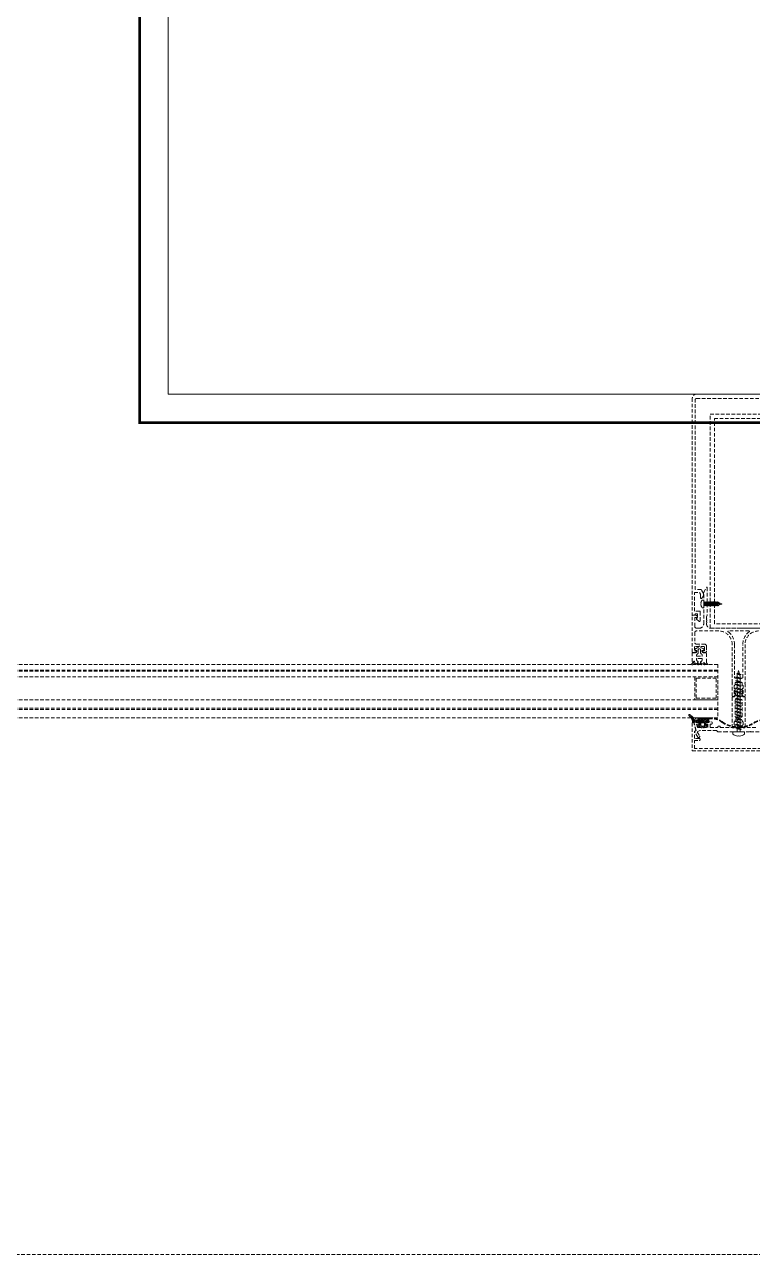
# Model space of a CAD drawing. Extents: x -1457 to 23780, y -2071 to 4205.
# Drawn here: x 7817.4 to 7868.5, y 284.7 to 370.9 of the extents above; entities that cross this region are included whole.
import ezdxf

# ---------------------------------------------------------------- set-up
doc = ezdxf.new("R2010")
doc.units = 0
doc.header["$MEASUREMENT"] = 0
doc.linetypes.add('HIDDEN', pattern=[0.375, 0.25, -0.125])
doc.layers.get('0').update_dxf_attribs({"color": 9, "lineweight": 9})
doc.layers.add('M-TEFRIS2-015', color=129, linetype='Continuous', lineweight=9)

# ---------------------------------------------------------------- blocks, each defined once
blk = doc.blocks.new('p-kolon_80x80')
blk.add_lwpolyline([(-40, -40), (40, -40), (40, 40), (-40, 40)], close=True)
blk = doc.blocks.new('vid u')
at = {"lineweight": 5, "ltscale": 0.5}
for p, q in [((-18171.11, 6484.16), (-18170.11, 6484.53)), ((-18167.91, 6482.87), (-18171.11, 6484.16)), ((-18166.91, 6483.23), (-18171.11, 6484.16)), ((-18171.11, 6481.61), (-18170.11, 6481.97)), ((-18170.57, 6486.66), (-18169.57, 6487.03)), ((-18167.16, 6486.01), (-18170.57, 6486.66)), ((-18168.16, 6485.65), (-18170.57, 6486.66)), ((-18170.11, 6484.53), (-18170.11, 6485.84)), ((-18170.11, 6484.53), (-18166.91, 6483.23)), ((-18170.11, 6484.53), (-18166.91, 6483.23)), ((-18170.11, 6481.97), (-18170.11, 6483.76)), ((-18170.11, 6481.97), (-18166.91, 6480.68)), ((-18170.11, 6481.97), (-18166.91, 6480.68)), ((-18169.89, 6486.38), (-18170.1, 6485.93)), ((-18169.01, 6488.98), (-18169.59, 6487.02)), ((-18169.57, 6487.03), (-18167.16, 6486.01)), ((-18169.01, 6488.98), (-18168.46, 6486.56)), ((-18167.16, 6486.01), (-18168.16, 6485.65)), ((-18168.16, 6485.65), (-18167.93, 6484.98)), ((-18167.91, 6483.64), (-18167.91, 6484.91)), ((-18166.91, 6483.23), (-18167.91, 6482.87)), ((-18167.91, 6481.08), (-18167.91, 6482.87)), ((-18167.91, 6480.31), (-18171.11, 6481.61)), ((-18166.91, 6480.68), (-18171.11, 6481.61)), ((-18171.11, 6479.06), (-18170.11, 6479.42)), ((-18167.91, 6477.76), (-18171.11, 6479.06)), ((-18166.91, 6478.12), (-18171.11, 6479.06)), ((-18171.11, 6476.5), (-18170.11, 6476.87)), ((-18167.91, 6475.2), (-18171.11, 6476.5)), ((-18166.91, 6475.57), (-18171.11, 6476.5)), ((-18171.11, 6473.95), (-18170.11, 6474.31)), ((-18167.91, 6472.65), (-18171.11, 6473.95)), ((-18166.91, 6473.01), (-18171.11, 6473.95)), ((-18170.11, 6479.42), (-18170.11, 6481.2)), ((-18170.11, 6479.42), (-18166.91, 6478.12)), ((-18170.11, 6479.42), (-18166.91, 6478.12)), ((-18170.11, 6476.87), (-18170.11, 6478.65)), ((-18170.11, 6476.87), (-18166.91, 6475.57)), ((-18170.11, 6476.87), (-18166.91, 6475.57)), ((-18170.11, 6474.31), (-18170.11, 6476.1)), ((-18170.11, 6474.31), (-18166.91, 6473.01)), ((-18170.11, 6474.31), (-18166.91, 6473.01)), ((-18170.11, 6471.86), (-18170.11, 6473.54)), ((-18166.91, 6480.68), (-18167.91, 6480.31)), ((-18167.91, 6478.53), (-18167.91, 6480.31)), ((-18166.91, 6478.12), (-18167.91, 6477.76)), ((-18167.91, 6475.97), (-18167.91, 6477.76)), ((-18166.91, 6475.57), (-18167.91, 6475.2)), ((-18167.91, 6473.42), (-18167.91, 6475.2)), ((-18171.11, 6471.49), (-18170.11, 6471.86)), ((-18167.91, 6470.2), (-18171.11, 6471.49)), ((-18166.91, 6470.56), (-18171.11, 6471.49)), ((-18171.11, 6469.24), (-18170.11, 6469.6)), ((-18167.91, 6467.94), (-18171.11, 6469.24)), ((-18166.91, 6468.31), (-18171.11, 6469.24)), ((-18171.11, 6466.99), (-18170.11, 6467.35)), ((-18167.91, 6465.69), (-18171.11, 6466.99)), ((-18166.91, 6466.05), (-18171.11, 6466.99)), ((-18171.11, 6464.73), (-18170.11, 6465.1)), ((-18167.91, 6463.43), (-18171.11, 6464.73)), ((-18166.91, 6463.8), (-18171.11, 6464.73)), ((-18170.11, 6471.86), (-18166.91, 6470.56)), ((-18170.11, 6471.86), (-18166.91, 6470.56)), ((-18170.11, 6469.6), (-18170.11, 6471.14)), ((-18170.11, 6469.6), (-18166.91, 6468.31)), ((-18170.11, 6469.6), (-18166.91, 6468.31)), ((-18170.11, 6467.35), (-18170.11, 6468.89)), ((-18170.11, 6467.35), (-18166.91, 6466.05)), ((-18170.11, 6467.35), (-18166.91, 6466.05)), ((-18170.11, 6465.1), (-18170.11, 6466.63)), ((-18170.11, 6465.1), (-18166.91, 6463.8)), ((-18170.11, 6465.1), (-18166.91, 6463.8)), ((-18166.91, 6473.01), (-18167.91, 6472.65)), ((-18167.91, 6470.97), (-18167.91, 6472.65)), ((-18166.91, 6470.56), (-18167.91, 6470.2)), ((-18167.91, 6468.71), (-18167.91, 6470.2)), ((-18166.91, 6468.31), (-18167.91, 6467.94)), ((-18167.91, 6466.46), (-18167.91, 6467.94)), ((-18166.91, 6466.05), (-18167.91, 6465.69)), ((-18167.91, 6464.2), (-18167.91, 6465.69)), ((-18171.11, 6462.43), (-18170.11, 6462.8)), ((-18167.91, 6461.14), (-18171.11, 6462.43)), ((-18166.91, 6461.5), (-18171.11, 6462.43)), ((-18171.11, 6460.14), (-18170.11, 6460.5)), ((-18167.91, 6458.84), (-18171.11, 6460.14)), ((-18166.91, 6459.2), (-18171.11, 6460.14)), ((-18171.11, 6457.84), (-18170.11, 6458.2)), ((-18167.91, 6456.54), (-18171.11, 6457.84)), ((-18166.91, 6456.91), (-18171.11, 6457.84)), ((-18170.11, 6462.8), (-18170.11, 6464.38)), ((-18170.11, 6462.8), (-18166.91, 6461.5)), ((-18170.11, 6462.8), (-18166.91, 6461.5)), ((-18170.11, 6460.5), (-18170.11, 6462.03)), ((-18170.11, 6460.5), (-18166.91, 6459.2)), ((-18170.11, 6460.5), (-18166.91, 6459.2)), ((-18170.11, 6458.2), (-18170.11, 6459.73)), ((-18170.11, 6458.2), (-18166.91, 6456.91)), ((-18170.11, 6455.91), (-18170.11, 6457.44)), ((-18166.91, 6463.8), (-18167.91, 6463.43)), ((-18167.91, 6461.91), (-18167.91, 6463.43)), ((-18166.91, 6461.5), (-18167.91, 6461.14)), ((-18167.91, 6459.61), (-18167.91, 6461.14)), ((-18166.91, 6459.2), (-18167.91, 6458.84)), ((-18167.91, 6457.31), (-18167.91, 6458.84)), ((-18166.91, 6456.91), (-18167.91, 6456.54)), ((-18167.91, 6455.02), (-18167.91, 6456.54)), ((-18171.11, 6455.55), (-18170.11, 6455.91)), ((-18167.91, 6454.25), (-18171.11, 6455.55)), ((-18166.91, 6454.61), (-18171.11, 6455.55)), ((-18171.11, 6453.25), (-18170.11, 6453.61)), ((-18166.91, 6452.31), (-18171.11, 6453.25)), ((-18167.91, 6451.95), (-18171.11, 6453.25)), ((-18170.11, 6451.31), (-18171.11, 6450.94)), ((-18167.91, 6449.65), (-18171.11, 6450.94)), ((-18171.11, 6450.94), (-18166.91, 6450.01)), ((-18171.11, 6448.64), (-18170.11, 6449.01)), ((-18167.91, 6447.35), (-18171.11, 6448.64)), ((-18166.91, 6447.71), (-18171.11, 6448.64)), ((-18170.11, 6455.91), (-18166.91, 6454.61)), ((-18170.11, 6453.61), (-18170.11, 6455.14)), ((-18170.11, 6453.61), (-18166.91, 6452.31)), ((-18170.11, 6453.61), (-18166.91, 6452.31)), ((-18170.11, 6451.31), (-18170.11, 6452.84)), ((-18166.91, 6450.01), (-18170.11, 6451.31)), ((-18170.11, 6449.01), (-18170.11, 6450.54)), ((-18170.11, 6449.01), (-18166.91, 6447.71)), ((-18170.11, 6445.88), (-18170.11, 6448.24)), ((-18166.91, 6454.61), (-18167.91, 6454.25)), ((-18167.91, 6452.72), (-18167.91, 6454.25)), ((-18166.91, 6452.31), (-18167.91, 6451.95)), ((-18167.91, 6450.42), (-18167.91, 6451.95)), ((-18166.91, 6450.01), (-18167.91, 6449.65)), ((-18167.91, 6448.12), (-18167.91, 6449.65)), ((-18166.91, 6447.71), (-18167.91, 6447.35)), ((-18164.91, 6445.88), (-18173.11, 6445.88)), ((-18173.11, 6444.22), (-18173.11, 6445.88)), ((-18167.91, 6445.88), (-18167.91, 6447.35)), ((-18164.91, 6444.22), (-18164.91, 6445.88))]:
    blk.add_line(p, q, dxfattribs=at)
blk.add_lwpolyline([(-18169.59, 6442.85), (-18169.14, 6443.18), (-18168.89, 6443.18), (-18168.43, 6442.85)], dxfattribs=at)
for centre, radius, start, end in [((-18169.91, 6485.84), 0.2, 155.32512, 180), ((-18168.11, 6484.91), 0.2, 0, 19.11162), ((-18168.56, 6450.67), 7.89, 234.75731, 262.49049), ((-18169.46, 6450.67), 7.89, 277.50951, 305.24269)]:
    blk.add_arc(centre, radius, start, end, dxfattribs=at)

msp = doc.modelspace()

# ---------------------------------------------------------------- hatches: boundary and pattern name
at = {"layer": 'M-TEFRIS2-015', "linetype": 'HIDDEN', "lineweight": 0}
h = msp.add_hatch(dxfattribs=at)
h.set_pattern_fill('LINE', color=256, scale=0.666667, angle=585, style=0)
h.set_pattern_definition([(135, (7921.58257, 201.40813), (0.058925565, 0.058925565), [])])
edge = h.paths.add_edge_path()
edge.add_arc((7863.776, 321.984), 0.625, 382.6612, 422.8, ccw=False)
edge.add_arc((7864.497, 322.298), 0.162, 207.03999, 269.89731)
edge.add_line((7864.497, 322.137), (7864.577, 322.137))
edge.add_line((7864.577, 322.137), (7864.591, 322.137))
edge.add_line((7864.591, 322.137), (7864.598, 322.137))
edge.add_line((7864.598, 322.137), (7864.606, 322.139))
edge.add_line((7864.606, 322.139), (7864.613, 322.142))
edge.add_line((7864.613, 322.142), (7864.62, 322.146))
edge.add_line((7864.62, 322.146), (7864.626, 322.151))
edge.add_line((7864.626, 322.151), (7864.632, 322.158))
edge.add_line((7864.632, 322.158), (7864.636, 322.165))
edge.add_line((7864.636, 322.165), (7864.639, 322.172))
edge.add_line((7864.639, 322.172), (7864.641, 322.187))
edge.add_line((7864.641, 322.187), (7864.641, 322.262))
edge.add_line((7864.641, 322.262), (7864.641, 322.265))
edge.add_line((7864.641, 322.265), (7864.642, 322.268))
edge.add_line((7864.642, 322.268), (7864.643, 322.271))
edge.add_line((7864.643, 322.271), (7864.645, 322.274))
edge.add_line((7864.645, 322.274), (7864.647, 322.276))
edge.add_line((7864.647, 322.276), (7864.649, 322.279))
edge.add_line((7864.649, 322.279), (7864.652, 322.28))
edge.add_line((7864.652, 322.28), (7864.655, 322.281))
edge.add_line((7864.655, 322.281), (7864.661, 322.282))
edge.add_line((7864.661, 322.282), (7864.741, 322.282))
edge.add_line((7864.741, 322.282), (7864.744, 322.282))
edge.add_line((7864.744, 322.282), (7864.747, 322.281))
edge.add_line((7864.747, 322.281), (7864.75, 322.28))
edge.add_line((7864.75, 322.28), (7864.753, 322.279))
edge.add_line((7864.753, 322.279), (7864.755, 322.276))
edge.add_line((7864.755, 322.276), (7864.757, 322.274))
edge.add_line((7864.757, 322.274), (7864.759, 322.271))
edge.add_line((7864.759, 322.271), (7864.76, 322.268))
edge.add_line((7864.76, 322.268), (7864.761, 322.262))
edge.add_line((7864.761, 322.262), (7864.761, 322.187))
edge.add_line((7864.761, 322.187), (7864.762, 322.179))
edge.add_line((7864.762, 322.179), (7864.763, 322.172))
edge.add_line((7864.763, 322.172), (7864.766, 322.165))
edge.add_line((7864.766, 322.165), (7864.77, 322.158))
edge.add_line((7864.77, 322.158), (7864.776, 322.151))
edge.add_line((7864.776, 322.151), (7864.782, 322.146))
edge.add_line((7864.782, 322.146), (7864.789, 322.142))
edge.add_line((7864.789, 322.142), (7864.796, 322.139))
edge.add_line((7864.796, 322.139), (7864.811, 322.137))
edge.add_line((7864.811, 322.137), (7864.818, 322.137))
edge.add_line((7864.818, 322.137), (7864.826, 322.139))
edge.add_line((7864.826, 322.139), (7864.833, 322.142))
edge.add_line((7864.833, 322.142), (7864.84, 322.146))
edge.add_line((7864.84, 322.146), (7864.846, 322.151))
edge.add_line((7864.846, 322.151), (7864.852, 322.158))
edge.add_line((7864.852, 322.158), (7864.856, 322.165))
edge.add_line((7864.856, 322.165), (7864.859, 322.172))
edge.add_line((7864.859, 322.172), (7864.861, 322.187))
edge.add_line((7864.861, 322.187), (7864.861, 322.262))
edge.add_line((7864.861, 322.262), (7864.861, 322.265))
edge.add_line((7864.861, 322.265), (7864.862, 322.268))
edge.add_line((7864.862, 322.268), (7864.863, 322.271))
edge.add_line((7864.863, 322.271), (7864.865, 322.274))
edge.add_line((7864.865, 322.274), (7864.867, 322.276))
edge.add_line((7864.867, 322.276), (7864.869, 322.279))
edge.add_line((7864.869, 322.279), (7864.872, 322.28))
edge.add_line((7864.872, 322.28), (7864.875, 322.281))
edge.add_line((7864.875, 322.281), (7864.881, 322.282))
edge.add_line((7864.881, 322.282), (7864.961, 322.282))
edge.add_line((7864.961, 322.282), (7864.964, 322.282))
edge.add_line((7864.964, 322.282), (7864.967, 322.281))
edge.add_line((7864.967, 322.281), (7864.97, 322.28))
edge.add_line((7864.97, 322.28), (7864.973, 322.279))
edge.add_line((7864.973, 322.279), (7864.975, 322.276))
edge.add_line((7864.975, 322.276), (7864.977, 322.274))
edge.add_line((7864.977, 322.274), (7864.979, 322.271))
edge.add_line((7864.979, 322.271), (7864.98, 322.268))
edge.add_line((7864.98, 322.268), (7864.981, 322.262))
edge.add_line((7864.981, 322.262), (7864.981, 322.187))
edge.add_line((7864.981, 322.187), (7864.982, 322.179))
edge.add_line((7864.982, 322.179), (7864.983, 322.172))
edge.add_line((7864.983, 322.172), (7864.986, 322.165))
edge.add_line((7864.986, 322.165), (7864.99, 322.158))
edge.add_line((7864.99, 322.158), (7864.996, 322.151))
edge.add_line((7864.996, 322.151), (7865.002, 322.146))
edge.add_line((7865.002, 322.146), (7865.009, 322.142))
edge.add_line((7865.009, 322.142), (7865.016, 322.139))
edge.add_line((7865.016, 322.139), (7865.031, 322.137))
edge.add_line((7865.031, 322.137), (7865.038, 322.137))
edge.add_line((7865.038, 322.137), (7865.046, 322.139))
edge.add_line((7865.046, 322.139), (7865.053, 322.142))
edge.add_line((7865.053, 322.142), (7865.06, 322.146))
edge.add_line((7865.06, 322.146), (7865.066, 322.151))
edge.add_line((7865.066, 322.151), (7865.072, 322.158))
edge.add_line((7865.072, 322.158), (7865.076, 322.165))
edge.add_line((7865.076, 322.165), (7865.079, 322.172))
edge.add_line((7865.079, 322.172), (7865.081, 322.187))
edge.add_line((7865.081, 322.187), (7865.081, 322.262))
edge.add_line((7865.081, 322.262), (7865.081, 322.265))
edge.add_line((7865.081, 322.265), (7865.082, 322.268))
edge.add_line((7865.082, 322.268), (7865.083, 322.271))
edge.add_line((7865.083, 322.271), (7865.085, 322.274))
edge.add_line((7865.085, 322.274), (7865.087, 322.276))
edge.add_line((7865.087, 322.276), (7865.089, 322.279))
edge.add_line((7865.089, 322.279), (7865.092, 322.28))
edge.add_line((7865.092, 322.28), (7865.095, 322.281))
edge.add_line((7865.095, 322.281), (7865.101, 322.282))
edge.add_line((7865.101, 322.282), (7865.181, 322.282))
edge.add_line((7865.181, 322.282), (7865.184, 322.282))
edge.add_line((7865.184, 322.282), (7865.187, 322.281))
edge.add_line((7865.187, 322.281), (7865.19, 322.28))
edge.add_line((7865.19, 322.28), (7865.193, 322.279))
edge.add_line((7865.193, 322.279), (7865.195, 322.276))
edge.add_line((7865.195, 322.276), (7865.197, 322.274))
edge.add_line((7865.197, 322.274), (7865.199, 322.271))
edge.add_line((7865.199, 322.271), (7865.2, 322.268))
edge.add_line((7865.2, 322.268), (7865.201, 322.262))
edge.add_line((7865.201, 322.262), (7865.201, 322.187))
edge.add_line((7865.201, 322.187), (7865.202, 322.179))
edge.add_line((7865.202, 322.179), (7865.203, 322.172))
edge.add_line((7865.203, 322.172), (7865.206, 322.165))
edge.add_line((7865.206, 322.165), (7865.21, 322.158))
edge.add_line((7865.21, 322.158), (7865.216, 322.151))
edge.add_line((7865.216, 322.151), (7865.222, 322.146))
edge.add_line((7865.222, 322.146), (7865.229, 322.142))
edge.add_line((7865.229, 322.142), (7865.236, 322.139))
edge.add_line((7865.236, 322.139), (7865.251, 322.137))
edge.add_line((7865.251, 322.137), (7865.258, 322.137))
edge.add_line((7865.258, 322.137), (7865.266, 322.139))
edge.add_line((7865.266, 322.139), (7865.273, 322.142))
edge.add_line((7865.273, 322.142), (7865.28, 322.146))
edge.add_line((7865.28, 322.146), (7865.286, 322.151))
edge.add_line((7865.286, 322.151), (7865.292, 322.158))
edge.add_line((7865.292, 322.158), (7865.296, 322.165))
edge.add_line((7865.296, 322.165), (7865.299, 322.172))
edge.add_line((7865.299, 322.172), (7865.301, 322.187))
edge.add_line((7865.301, 322.187), (7865.301, 322.262))
edge.add_line((7865.301, 322.262), (7865.301, 322.265))
edge.add_line((7865.301, 322.265), (7865.302, 322.268))
edge.add_line((7865.302, 322.268), (7865.303, 322.271))
edge.add_line((7865.303, 322.271), (7865.305, 322.274))
edge.add_line((7865.305, 322.274), (7865.307, 322.276))
edge.add_line((7865.307, 322.276), (7865.309, 322.279))
edge.add_line((7865.309, 322.279), (7865.312, 322.28))
edge.add_line((7865.312, 322.28), (7865.315, 322.281))
edge.add_line((7865.315, 322.281), (7865.321, 322.282))
edge.add_line((7865.321, 322.282), (7865.401, 322.282))
edge.add_line((7865.401, 322.282), (7865.404, 322.282))
edge.add_line((7865.404, 322.282), (7865.407, 322.282))
edge.add_line((7865.407, 322.282), (7865.41, 322.28))
edge.add_line((7865.41, 322.28), (7865.413, 322.279))
edge.add_line((7865.413, 322.279), (7865.415, 322.277))
edge.add_line((7865.415, 322.277), (7865.417, 322.274))
edge.add_line((7865.417, 322.274), (7865.419, 322.271))
edge.add_line((7865.419, 322.271), (7865.42, 322.268))
edge.add_line((7865.42, 322.268), (7865.421, 322.262))
edge.add_line((7865.421, 322.262), (7865.421, 322.011))
edge.add_arc((7865.391, 322.011), 0.03, 270, 360, ccw=False)
edge.add_line((7865.391, 321.981), (7865.207, 321.981))
edge.add_line((7865.207, 321.981), (7865.207, 321.811))
edge.add_line((7865.207, 321.811), (7865.282, 321.791))
edge.add_arc((7865.269, 321.743), 0.05, 327.96059, 435.40146, ccw=False)
edge.add_arc((7865.227, 321.769), 0.1, 296.3878, 327.96059, ccw=False)
edge.add_arc((7864.977, 322.273), 0.663, 243.6122, 296.3878, ccw=False)
edge.add_arc((7864.727, 321.769), 0.1, 212.03941, 243.6122, ccw=False)
edge.add_arc((7864.685, 321.743), 0.05, 104.59854, 212.03941, ccw=False)
edge.add_line((7864.672, 321.791), (7864.747, 321.811))
edge.add_line((7864.747, 321.811), (7864.747, 321.981))
edge.add_line((7864.747, 321.981), (7864.327, 321.981))
edge.add_arc((7864.327, 322.031), 0.05, 193.15979, 270, ccw=False)
edge.add_arc((7863.529, 321.875), 0.763, 370.87984, 411.33818)
edge.add_arc((7864.049, 322.493), 0.0486, 74.56829, 206.97073, ccw=False)
edge = h.paths.add_edge_path(flags=16)
edge.add_arc((7864.877, 321.783), 0.03, 180, 259.17596, ccw=False)
edge.add_line((7864.847, 321.783), (7864.847, 321.951))
edge.add_arc((7864.877, 321.951), 0.03, 90, 180, ccw=False)
edge.add_line((7864.877, 321.981), (7865.077, 321.981))
edge.add_arc((7865.077, 321.951), 0.03, 360, 450, ccw=False)
edge.add_line((7865.107, 321.951), (7865.107, 321.783))
edge.add_arc((7865.077, 321.783), 0.03, 280.82404, 360, ccw=False)
edge.add_arc((7864.977, 322.306), 0.562, 259.17596, 280.82404, ccw=False)

# ---------------------------------------------------------------- linework, layer by layer
for p, q in [((7864.941, 330.565), (7865.05, 330.565)), ((7865.05, 330.024), (7865.05, 330.565)), ((7865.057, 330.441), (7865.05, 330.441)), ((7865.097, 330.148), (7865.05, 330.435)), ((7865.05, 330.309), (7865.077, 330.183)), ((7865.077, 330.183), (7865.05, 330.183)), ((7865.057, 330.441), (7865.105, 330.148)), ((7865.077, 330.407), (7865.057, 330.441)), ((7865.125, 330.407), (7865.077, 330.407)), ((7865.125, 330.183), (7865.077, 330.407)), ((7865.077, 330.183), (7865.097, 330.148)), ((7865.077, 330.183), (7865.097, 330.148)), ((7865.097, 330.148), (7865.105, 330.148)), ((7865.105, 330.148), (7865.125, 330.183)), ((7865.145, 330.441), (7865.125, 330.407)), ((7865.125, 330.407), (7865.174, 330.183)), ((7865.174, 330.183), (7865.125, 330.183)), ((7865.153, 330.441), (7865.145, 330.441)), ((7865.194, 330.148), (7865.145, 330.441)), ((7865.173, 330.407), (7865.153, 330.441)), ((7865.153, 330.441), (7865.202, 330.148)), ((7865.222, 330.407), (7865.173, 330.407)), ((7865.222, 330.183), (7865.173, 330.407)), ((7865.174, 330.183), (7865.194, 330.148)), ((7865.174, 330.183), (7865.194, 330.148)), ((7865.194, 330.148), (7865.202, 330.148)), ((7865.202, 330.148), (7865.222, 330.183)), ((7865.242, 330.441), (7865.222, 330.407)), ((7865.222, 330.407), (7865.27, 330.183)), ((7865.222, 330.183), (7865.27, 330.183)), ((7865.25, 330.441), (7865.242, 330.441)), ((7865.29, 330.148), (7865.242, 330.441)), ((7865.27, 330.407), (7865.25, 330.441)), ((7865.25, 330.441), (7865.298, 330.148)), ((7865.318, 330.183), (7865.27, 330.407)), ((7865.318, 330.407), (7865.27, 330.407)), ((7865.27, 330.183), (7865.29, 330.148)), ((7865.27, 330.183), (7865.29, 330.148)), ((7865.463, 330.183), (7865.275, 330.183)), ((7865.29, 330.148), (7865.298, 330.148)), ((7865.298, 330.148), (7865.318, 330.183)), ((7865.338, 330.441), (7865.318, 330.407)), ((7865.318, 330.407), (7865.367, 330.183)), ((7865.318, 330.183), (7865.367, 330.183)), ((7865.318, 330.183), (7865.367, 330.183)), ((7865.323, 330.407), (7865.511, 330.407)), ((7865.346, 330.441), (7865.338, 330.441)), ((7865.387, 330.148), (7865.338, 330.441)), ((7865.366, 330.407), (7865.346, 330.441)), ((7865.346, 330.441), (7865.395, 330.148)), ((7865.415, 330.183), (7865.366, 330.407)), ((7865.415, 330.407), (7865.366, 330.407)), ((7865.367, 330.183), (7865.387, 330.148)), ((7865.367, 330.183), (7865.387, 330.148)), ((7865.387, 330.148), (7865.395, 330.148)), ((7865.395, 330.148), (7865.415, 330.183)), ((7865.435, 330.441), (7865.415, 330.407)), ((7865.415, 330.407), (7865.463, 330.183)), ((7865.415, 330.183), (7865.463, 330.183)), ((7865.415, 330.183), (7865.463, 330.183)), ((7865.443, 330.441), (7865.435, 330.441)), ((7865.483, 330.148), (7865.435, 330.441)), ((7865.463, 330.407), (7865.443, 330.441)), ((7865.443, 330.441), (7865.491, 330.148)), ((7865.511, 330.183), (7865.463, 330.407)), ((7865.463, 330.183), (7865.483, 330.148)), ((7865.463, 330.183), (7865.483, 330.148)), ((7865.483, 330.148), (7865.491, 330.148)), ((7865.491, 330.148), (7865.511, 330.183)), ((7865.531, 330.441), (7865.511, 330.407)), ((7865.511, 330.407), (7865.559, 330.183)), ((7865.511, 330.183), (7865.559, 330.183)), ((7865.511, 330.183), (7865.559, 330.183)), ((7865.531, 330.441), (7865.539, 330.441)), ((7865.579, 330.148), (7865.531, 330.441)), ((7865.559, 330.407), (7865.539, 330.441)), ((7865.539, 330.441), (7865.587, 330.148)), ((7865.608, 330.407), (7865.559, 330.407)), ((7865.607, 330.183), (7865.559, 330.407)), ((7865.559, 330.183), (7865.579, 330.148)), ((7865.559, 330.183), (7865.579, 330.148)), ((7865.579, 330.148), (7865.587, 330.148)), ((7865.587, 330.148), (7865.607, 330.183)), ((7865.607, 330.183), (7865.656, 330.183)), ((7865.628, 330.441), (7865.608, 330.407)), ((7865.608, 330.407), (7865.656, 330.183)), ((7865.676, 330.148), (7865.628, 330.441)), ((7865.636, 330.441), (7865.628, 330.441)), ((7865.636, 330.441), (7865.684, 330.148)), ((7865.656, 330.407), (7865.636, 330.441)), ((7865.704, 330.183), (7865.656, 330.407)), ((7865.704, 330.407), (7865.656, 330.407)), ((7865.656, 330.183), (7865.676, 330.148)), ((7865.656, 330.183), (7865.676, 330.148)), ((7865.676, 330.148), (7865.684, 330.148)), ((7865.684, 330.148), (7865.704, 330.183)), ((7865.724, 330.441), (7865.704, 330.407)), ((7865.704, 330.407), (7865.752, 330.183)), ((7865.752, 330.183), (7865.704, 330.183)), ((7865.724, 330.441), (7865.732, 330.441)), ((7865.772, 330.148), (7865.724, 330.441)), ((7865.752, 330.407), (7865.732, 330.441)), ((7865.732, 330.441), (7865.78, 330.148)), ((7865.752, 330.407), (7865.801, 330.407)), ((7865.8, 330.183), (7865.752, 330.407)), ((7865.752, 330.183), (7865.772, 330.148)), ((7865.752, 330.183), (7865.772, 330.148)), ((7865.772, 330.148), (7865.78, 330.148)), ((7865.78, 330.148), (7865.8, 330.183)), ((7865.8, 330.183), (7865.849, 330.183)), ((7865.821, 330.441), (7865.801, 330.407)), ((7865.801, 330.407), (7865.849, 330.183)), ((7865.869, 330.148), (7865.821, 330.441)), ((7865.821, 330.441), (7865.829, 330.441)), ((7865.829, 330.441), (7865.877, 330.148)), ((7865.849, 330.407), (7865.829, 330.441)), ((7865.897, 330.183), (7865.849, 330.407)), ((7865.897, 330.407), (7865.849, 330.407)), ((7865.849, 330.183), (7865.869, 330.148)), ((7865.849, 330.183), (7865.869, 330.148)), ((7865.869, 330.148), (7865.877, 330.148)), ((7865.877, 330.148), (7865.897, 330.183)), ((7865.917, 330.441), (7865.897, 330.407)), ((7865.897, 330.407), (7865.945, 330.183)), ((7865.897, 330.183), (7865.945, 330.183)), ((7865.965, 330.148), (7865.917, 330.441)), ((7865.917, 330.441), (7865.925, 330.441)), ((7865.925, 330.441), (7865.973, 330.148)), ((7865.945, 330.407), (7865.925, 330.441)), ((7865.993, 330.183), (7865.945, 330.407)), ((7865.993, 330.407), (7865.945, 330.407)), ((7865.945, 330.183), (7865.965, 330.148)), ((7865.945, 330.183), (7865.965, 330.148)), ((7865.965, 330.148), (7865.973, 330.148)), ((7865.973, 330.148), (7865.993, 330.183)), ((7866.013, 330.441), (7865.993, 330.407)), ((7865.993, 330.183), (7866.042, 330.183)), ((7866.062, 330.148), (7866.013, 330.441)), ((7866.021, 330.441), (7866.013, 330.441)), ((7866.021, 330.441), (7866.07, 330.148)), ((7866.041, 330.407), (7866.021, 330.441)), ((7866.09, 330.183), (7866.041, 330.407)), ((7866.059, 330.407), (7866.041, 330.407)), ((7866.042, 330.183), (7866.062, 330.148)), ((7866.098, 330.393), (7866.059, 330.407)), ((7866.062, 330.148), (7866.07, 330.148)), ((7866.07, 330.148), (7866.09, 330.183)), ((7866.088, 330.193), (7866.318, 330.285)), ((7866.09, 330.183), (7866.088, 330.193)), ((7866.11, 330.414), (7866.098, 330.393)), ((7866.098, 330.393), (7866.186, 330.227)), ((7866.126, 330.341), (7866.11, 330.414)), ((7866.118, 330.414), (7866.11, 330.414)), ((7866.138, 330.379), (7866.118, 330.414)), ((7866.118, 330.414), (7866.139, 330.315)), ((7866.139, 330.315), (7866.126, 330.341)), ((7866.186, 330.227), (7866.138, 330.379)), ((7866.318, 330.305), (7866.138, 330.379)), ((7866.325, 330.295), (7866.318, 330.305)), ((7866.318, 330.285), (7866.325, 330.295)), ((7864.941, 330.024), (7865.05, 330.024)), ((7866.031, 326.053), (7696.866, 326.053)), ((7866.031, 326.053), (7866.031, 322.301)), ((7866.031, 325.653), (7696.866, 325.653)), ((7866.031, 325.577), (7696.866, 325.577)), ((7866.031, 325.177), (7696.866, 325.177)), ((7867.37, 324.179), (7867.32, 324.179)), ((7867.42, 323.789), (7867.42, 324.129)), ((7867.58, 324.129), (7867.58, 323.789)), ((7867.68, 324.179), (7867.63, 324.179)), ((7866.031, 323.577), (7696.866, 323.577)), ((7867.05, 323.739), (7867.05, 321.649)), ((7867.17, 323.789), (7867.1, 323.789)), ((7867.22, 324.079), (7867.22, 324.029)), ((7867.22, 324.029), (7867.27, 324.029)), ((7867.25, 323.539), (7867.25, 322.409)), ((7867.27, 324.029), (7867.27, 323.889)), ((7867.7, 323.589), (7867.3, 323.589)), ((7867.58, 323.789), (7867.42, 323.789)), ((7867.73, 323.889), (7867.73, 324.029)), ((7867.73, 324.029), (7867.78, 324.029)), ((7867.75, 322.409), (7867.75, 323.539)), ((7867.78, 324.029), (7867.78, 324.079)), ((7867.9, 323.789), (7867.83, 323.789)), ((7867.95, 321.649), (7867.95, 323.739)), ((7866.031, 322.977), (7696.866, 322.977)), ((7866.031, 322.901), (7696.866, 322.901)), ((7866.031, 322.301), (7696.866, 322.301)), ((7867.1, 321.599), (7867.129, 321.599)), ((7867.164, 321.614), (7867.235, 321.685)), ((7867.19, 321.999), (7867.235, 322.045)), ((7867.19, 321.829), (7867.19, 321.999)), ((7867.25, 321.799), (7867.22, 321.799)), ((7867.25, 322.08), (7867.25, 322.129)), ((7867.25, 321.72), (7867.25, 321.799)), ((7867.28, 322.159), (7867.72, 322.159)), ((7867.3, 322.359), (7867.7, 322.359)), ((7867.75, 322.129), (7867.75, 322.08)), ((7867.78, 321.799), (7867.75, 321.799)), ((7867.75, 321.799), (7867.75, 321.72)), ((7867.75, 321.779), (7867.77, 321.799)), ((7867.764, 322.045), (7867.81, 321.999)), ((7867.764, 321.685), (7867.835, 321.614)), ((7867.81, 321.999), (7867.81, 321.829)), ((7867.87, 321.599), (7867.9, 321.599)), ((7067.2, 284.7), (9765.58, 284.7))]:
    msp.add_line(p, q, dxfattribs=at)
at = {"layer": 'M-TEFRIS2-015', "linetype": 'HIDDEN', "lineweight": 0, "const_width": 0.2}
msp.add_lwpolyline([(7909.5, 343), (7825.5, 343), (7825.5, 427), (7909.5, 427)], close=True, dxfattribs=at)
at = {"layer": 'M-TEFRIS2-015', "linetype": 'HIDDEN', "lineweight": 0}
for points in [[(7870.45, 345), (7864.55, 345, 0.414214), (7864.25, 344.7), (7864.25, 329.523, 0.470043), (7864.28, 329.495), (7864.35, 329.495, 0.430327), (7864.45, 329.593), (7864.62, 329.593), (7864.62, 329.313), (7864.555, 329.275, 0.508142), (7864.55, 329.227), (7864.716, 329.076, 0.650971), (7864.8, 329.113), (7864.8, 329.743, 0.414214), (7864.75, 329.793), (7864.4, 329.793), (7864.4, 331.093), (7864.759, 331.093), (7864.83, 330.969), (7864.83, 330.703, 0.414214), (7864.86, 330.673), (7864.897, 330.673, 0.267949), (7864.923, 330.688), (7865.026, 330.866, 0.131652), (7865.03, 330.881), (7865.03, 331.015, 0.131652), (7865.026, 331.03), (7864.883, 331.278, 0.267949), (7864.857, 331.293), (7864.45, 331.293), (7864.45, 344.6, -0.414214), (7864.55, 344.7), (7870.45, 344.7)], [(7868.9, 328.395, 0.414214), (7867.95, 327.445), (7867.95, 324.765), (7867.92, 324.735), (7867.95, 324.705), (7867.95, 323.845, -0.414214), (7867.9, 323.795), (7867.871, 323.795, -0.198912), (7867.835, 323.809), (7867.765, 323.88, -0.198912), (7867.75, 323.916), (7867.75, 323.995), (7867.78, 323.995, 0.414214), (7867.81, 324.025), (7867.81, 324.195), (7867.765, 324.24, -0.198912), (7867.75, 324.276), (7867.75, 324.355), (7867.78, 324.355, 0.414214), (7867.81, 324.385), (7867.81, 324.555), (7867.765, 324.6, -0.198912), (7867.75, 324.636), (7867.75, 324.765, 0.414214), (7867.72, 324.795), (7867.5, 324.795), (7867.28, 324.795, 0.414214), (7867.25, 324.765), (7867.25, 324.636, -0.198912), (7867.235, 324.6), (7867.19, 324.555), (7867.19, 324.385, 0.414214), (7867.22, 324.355), (7867.25, 324.355), (7867.25, 324.276, -0.198912), (7867.235, 324.24), (7867.19, 324.195), (7867.19, 324.025, 0.414214), (7867.22, 323.995), (7867.25, 323.995), (7867.25, 323.916, -0.198912), (7867.235, 323.88), (7867.165, 323.809, -0.198912), (7867.129, 323.795), (7867.1, 323.795, -0.414214), (7867.05, 323.845), (7867.05, 324.705), (7867.08, 324.735), (7867.05, 324.765), (7867.05, 327.445, 0.414214), (7866.1, 328.395), (7864.53, 328.395, 0.414214), (7864.43, 328.295), (7864.43, 327.575, 0.414214), (7864.53, 327.475), (7865.09, 327.475, -0.414214), (7865.25, 327.315), (7865.25, 326.995, -0.414214), (7865.15, 326.895), (7865.05, 326.895, -0.414214), (7864.95, 326.995), (7864.95, 327.015), (7865.1, 327.015), (7865.1, 327.315), (7864.78, 327.315), (7864.75, 327.345), (7864.72, 327.315), (7864.4, 327.315), (7864.4, 327.015), (7864.55, 327.015), (7864.55, 326.995, -0.414214), (7864.45, 326.895), (7864.28, 326.895, -0.414214), (7864.25, 326.925), (7864.25, 328.395), (7864.25, 329.465, -0.414214), (7864.28, 329.495), (7864.5, 329.495, -0.414214), (7864.6, 329.395), (7864.6, 329.375, -0.414214), (7864.57, 329.345), (7864.43, 329.345), (7864.43, 328.695, 0.414214), (7864.53, 328.595), (7864.75, 328.595, 0.414214), (7865.05, 328.895), (7865.05, 330.265), (7865.08, 330.295), (7865.05, 330.325), (7865.05, 331.112), (7865.244, 331.448, -0.767327), (7865.3, 331.433), (7865.3, 329.497), (7865.25, 329.395), (7865.25, 329.271), (7865.28, 329.253), (7865.25, 329.236), (7865.25, 329.173, -1), (7865.25, 329.113), (7865.25, 329.033, -1), (7865.25, 328.973), (7865.25, 328.895, 0.414214), (7865.55, 328.595), (7867.5, 328.595), (7869.45, 328.595, 0.414214)], [(7868.938, 321.324), (7868.33, 321.324), (7868.3, 321.354), (7868.27, 321.324), (7867.5, 321.324), (7866.73, 321.324), (7866.7, 321.354), (7866.67, 321.324), (7866.062, 321.324, -0.198912), (7866.041, 321.333), (7865.95, 321.424), (7864.787, 321.424), (7864.599, 321.316), (7864.76, 321.037, -1), (7864.63, 320.962), (7864.414, 321.336, -0.414214), (7864.425, 321.377), (7864.517, 321.43), (7864.383, 321.93, -0.493145), (7864.455, 322.024), (7864.65, 322.024, -0.414214), (7864.7, 321.974), (7864.7, 321.904, -0.414214), (7864.67, 321.874), (7864.553, 321.874), (7864.62, 321.624), (7865.35, 321.624), (7865.35, 321.874), (7865.23, 321.874, -0.414214), (7865.2, 321.904), (7865.2, 321.974, -0.414214), (7865.25, 322.024), (7865.6, 322.024, -0.414214), (7865.65, 321.974), (7865.65, 321.904, -0.414214), (7865.62, 321.874), (7865.5, 321.874), (7865.5, 321.624), (7866.05, 321.624), (7866.05, 321.694, -0.414214), (7866.08, 321.724), (7866.17, 321.724, -0.414214), (7866.2, 321.694), (7866.2, 321.624), (7868.8, 321.624)], [(7870.75, 322.298), (7870.75, 322.248), (7869.952, 322.248, 0.10228), (7868.656, 321.98, -0.152313), (7867.5, 321.62, -0.152313), (7866.344, 321.98, 0.159108), (7865.655, 322.248), (7864.478, 322.248), (7864.478, 322.298), (7865.656, 322.298, -0.158967), (7866.374, 322.02, 0.152054), (7867.5, 321.67, 0.152944), (7868.631, 322.024, -0.10266), (7869.952, 322.298), (7870.75, 322.298)]]:
    msp.add_lwpolyline(points, format="xyb", dxfattribs=at)
for points in [[(7865.5, 343.595), (7869.5, 343.595), (7869.5, 328.595), (7865.5, 328.595)], [(7865.8, 343.295), (7869.2, 343.295), (7869.2, 328.895), (7865.8, 328.895)], [(7866.031, 323.577), (7866.031, 325.177), (7864.431, 325.177), (7864.431, 323.577)], [(7865.931, 323.677), (7865.931, 325.077), (7864.531, 325.077), (7864.531, 323.677)]]:
    msp.add_lwpolyline(points, close=True, dxfattribs=at)
for points in [[(7864.85, 330.333), (7864.872, 330.303), (7864.872, 330.287), (7864.85, 330.257)], [(7865.993, 330.407), (7866.042, 330.183)]]:
    msp.add_lwpolyline(points, dxfattribs=at)
for points in [[(7867.76, 325.095, 0.414214), (7867.79, 325.125), (7867.79, 327.445, -0.239182), (7868.245, 328.341, 0.725247), (7868.227, 328.395), (7867.5, 328.395), (7866.773, 328.395, 0.725247), (7866.755, 328.341, -0.239182), (7867.21, 327.445), (7867.21, 325.125, 0.414214), (7867.24, 325.095), (7867.5, 325.095)], [(7865.03, 326.875, -0.414214), (7864.93, 326.975), (7864.93, 327.035), (7865.05, 327.035), (7865.05, 327.135, 0.333333), (7864.45, 327.135), (7864.45, 327.035), (7864.57, 327.035), (7864.57, 326.975, -0.414214), (7864.47, 326.875), (7864.25, 326.875), (7864.25, 326.215), (7864.289, 326.215, 0.307685), (7864.35, 326.256, -1.128702), (7864.407, 326.225, -0.201212), (7864.249, 326.125, 0.978531), (7864.249, 326.025, 0.1613), (7864.455, 326.135, -0.307572), (7864.478, 326.137), (7864.668, 326.027, 0.8391), (7864.687, 326.049), (7864.608, 326.144, -0.8391), (7864.633, 326.174), (7864.888, 326.027, 0.8391), (7864.907, 326.049), (7864.828, 326.144, -0.8391), (7864.853, 326.174), (7865.108, 326.027, 0.8391), (7865.127, 326.049), (7865.048, 326.144, -0.8391), (7865.073, 326.174), (7865.328, 326.027, 0.8391), (7865.347, 326.049), (7865.273, 326.137, -0.176327), (7865.25, 326.202), (7865.25, 326.875)], [(7864.83, 326.875), (7864.83, 327.101, 0.375047), (7864.804, 327.131, 0.067879), (7864.696, 327.131, 0.375047), (7864.67, 327.101), (7864.67, 326.875, -0.298217), (7864.61, 326.783, 0.298217), (7864.55, 326.691), (7864.55, 326.658, 0.414214), (7864.58, 326.628), (7864.92, 326.628, 0.414214), (7864.95, 326.658), (7864.95, 326.691, 0.298217), (7864.89, 326.783, -0.298217)], [(7864.55, 326.448), (7864.55, 326.415, 1), (7864.95, 326.415), (7864.95, 326.448, 0.414214), (7864.92, 326.478), (7864.58, 326.478, 0.414214)], [(7864.062, 322.54, -0.176952), (7864.353, 322.225, 0.281357), (7864.497, 322.137), (7864.577, 322.137), (7864.591, 322.137), (7864.598, 322.137), (7864.606, 322.139), (7864.613, 322.142), (7864.62, 322.146), (7864.626, 322.151), (7864.632, 322.158), (7864.636, 322.165), (7864.639, 322.172), (7864.641, 322.187), (7864.641, 322.262), (7864.641, 322.265), (7864.642, 322.268), (7864.643, 322.271), (7864.645, 322.274), (7864.647, 322.276), (7864.649, 322.279), (7864.652, 322.28), (7864.655, 322.281), (7864.661, 322.282), (7864.741, 322.282), (7864.744, 322.282), (7864.747, 322.281), (7864.75, 322.28), (7864.753, 322.279), (7864.755, 322.276), (7864.757, 322.274), (7864.759, 322.271), (7864.76, 322.268), (7864.761, 322.262), (7864.761, 322.187), (7864.762, 322.179), (7864.763, 322.172), (7864.766, 322.165), (7864.77, 322.158), (7864.776, 322.151), (7864.782, 322.146), (7864.789, 322.142), (7864.796, 322.139), (7864.811, 322.137), (7864.818, 322.137), (7864.826, 322.139), (7864.833, 322.142), (7864.84, 322.146), (7864.846, 322.151), (7864.852, 322.158), (7864.856, 322.165), (7864.859, 322.172), (7864.861, 322.187), (7864.861, 322.262), (7864.861, 322.265), (7864.862, 322.268), (7864.863, 322.271), (7864.865, 322.274), (7864.867, 322.276), (7864.869, 322.279), (7864.872, 322.28), (7864.875, 322.281), (7864.881, 322.282), (7864.961, 322.282), (7864.964, 322.282), (7864.967, 322.281), (7864.97, 322.28), (7864.973, 322.279), (7864.975, 322.276), (7864.977, 322.274), (7864.979, 322.271), (7864.98, 322.268), (7864.981, 322.262), (7864.981, 322.187), (7864.982, 322.179), (7864.983, 322.172), (7864.986, 322.165), (7864.99, 322.158), (7864.996, 322.151), (7865.002, 322.146), (7865.009, 322.142), (7865.016, 322.139), (7865.031, 322.137), (7865.038, 322.137), (7865.046, 322.139), (7865.053, 322.142), (7865.06, 322.146), (7865.066, 322.151), (7865.072, 322.158), (7865.076, 322.165), (7865.079, 322.172), (7865.081, 322.187), (7865.081, 322.262), (7865.081, 322.265), (7865.082, 322.268), (7865.083, 322.271), (7865.085, 322.274), (7865.087, 322.276), (7865.089, 322.279), (7865.092, 322.28), (7865.095, 322.281), (7865.101, 322.282), (7865.181, 322.282), (7865.184, 322.282), (7865.187, 322.281), (7865.19, 322.28), (7865.193, 322.279), (7865.195, 322.276), (7865.197, 322.274), (7865.199, 322.271), (7865.2, 322.268), (7865.201, 322.262), (7865.201, 322.187), (7865.202, 322.179), (7865.203, 322.172), (7865.206, 322.165), (7865.21, 322.158), (7865.216, 322.151), (7865.222, 322.146), (7865.229, 322.142), (7865.236, 322.139), (7865.251, 322.137), (7865.258, 322.137), (7865.266, 322.139), (7865.273, 322.142), (7865.28, 322.146), (7865.286, 322.151), (7865.292, 322.158), (7865.296, 322.165), (7865.299, 322.172), (7865.301, 322.187), (7865.301, 322.262), (7865.301, 322.265), (7865.302, 322.268), (7865.303, 322.271), (7865.305, 322.274), (7865.307, 322.276), (7865.309, 322.279), (7865.312, 322.28), (7865.315, 322.281), (7865.321, 322.282), (7865.401, 322.282), (7865.404, 322.282), (7865.407, 322.282), (7865.41, 322.28), (7865.413, 322.279), (7865.415, 322.277), (7865.417, 322.274), (7865.419, 322.271), (7865.42, 322.268), (7865.421, 322.262), (7865.421, 322.011, -0.414214), (7865.391, 321.981), (7865.207, 321.981), (7865.207, 321.811), (7865.282, 321.791, -0.506456), (7865.312, 321.716, -0.13864), (7865.271, 321.68, -0.234436), (7864.682, 321.68, -0.13864), (7864.642, 321.716, -0.506456), (7864.672, 321.791), (7864.747, 321.811), (7864.747, 321.981), (7864.327, 321.981, -0.348434), (7864.278, 322.019, 0.17839), (7864.006, 322.471, -0.651907)], [(7864.4, 320.15), (7864.4, 320.72), (7864.725, 320.72, 1), (7864.725, 320.87), (7864.4, 320.87), (7864.4, 321.35), (7864.485, 321.399, 0.339454), (7864.499, 321.433), (7864.358, 321.959, 0.876976), (7864.25, 321.945), (7864.25, 320), (7870.75, 320), (7870.75, 321.945, 0.876976), (7870.642, 321.959), (7870.501, 321.433, 0.339454), (7870.515, 321.399), (7870.6, 321.35), (7870.6, 320.87), (7870.275, 320.87, 1), (7870.275, 320.72), (7870.6, 320.72), (7870.6, 320.15)], [(7864.871, 321.734, -0.359904), (7864.847, 321.763), (7864.847, 321.931, -0.414214), (7864.877, 321.961), (7865.077, 321.961, -0.414214), (7865.107, 321.931), (7865.107, 321.763, -0.359904), (7865.083, 321.734, -0.094739)], [(7864.871, 321.734, -0.359904), (7864.847, 321.763), (7864.847, 321.931, -0.414214), (7864.877, 321.961), (7865.077, 321.961, -0.414214), (7865.107, 321.931), (7865.107, 321.763, -0.359904), (7865.083, 321.734, -0.094739)]]:
    msp.add_lwpolyline(points, format="xyb", close=True, dxfattribs=at)
for centre, radius, start, end in [((7865.366, 330.265), 0.521, 144.75731, 172.49049), ((7865.366, 330.325), 0.521, 187.50951, 215.24269), ((7867.32, 324.079), 0.1, 90, 180), ((7867.37, 324.129), 0.05, 0, 90), ((7867.63, 324.129), 0.05, 90, 180), ((7867.68, 324.079), 0.1, 360, 90), ((7867.1, 323.739), 0.05, 90, 180), ((7867.17, 323.889), 0.1, 270, 360), ((7867.3, 323.539), 0.05, 90, 180), ((7867.7, 323.539), 0.05, 0, 90), ((7867.83, 323.889), 0.1, 180, 270), ((7867.9, 323.739), 0.05, 0, 90), ((7867.3, 322.409), 0.05, 180, 270), ((7867.7, 322.409), 0.05, 270, 0), ((7867.1, 321.649), 0.05, 180, 270), ((7867.129, 321.649), 0.05, 270, 315), ((7867.22, 321.829), 0.03, 180, 270), ((7867.2, 322.08), 0.05, 315, 360), ((7867.2, 321.72), 0.05, 315, 360), ((7867.28, 322.129), 0.03, 90, 180), ((7867.72, 322.129), 0.03, 0, 90), ((7867.8, 322.08), 0.05, 180, 225), ((7867.8, 321.72), 0.05, 180, 225), ((7867.78, 321.829), 0.03, 270, 0), ((7867.87, 321.649), 0.05, 225, 270), ((7867.9, 321.649), 0.05, 270, 0)]:
    msp.add_arc(centre, radius, start, end, dxfattribs=at)

# ---------------------------------------------------------------- block references
msp.add_blockref('p-kolon_80x80', (7867.5, 385), dxfattribs=at)
at = {"layer": 'M-TEFRIS2-015', "linetype": 'HIDDEN', "lineweight": 0, "xscale": 0.0999999999985448, "yscale": 0.0999999999985448, "zscale": 0.0999999999985448}
msp.add_blockref('vid u', (9684.401, -323.263), dxfattribs=at)

doc.saveas('drawing.dxf')
